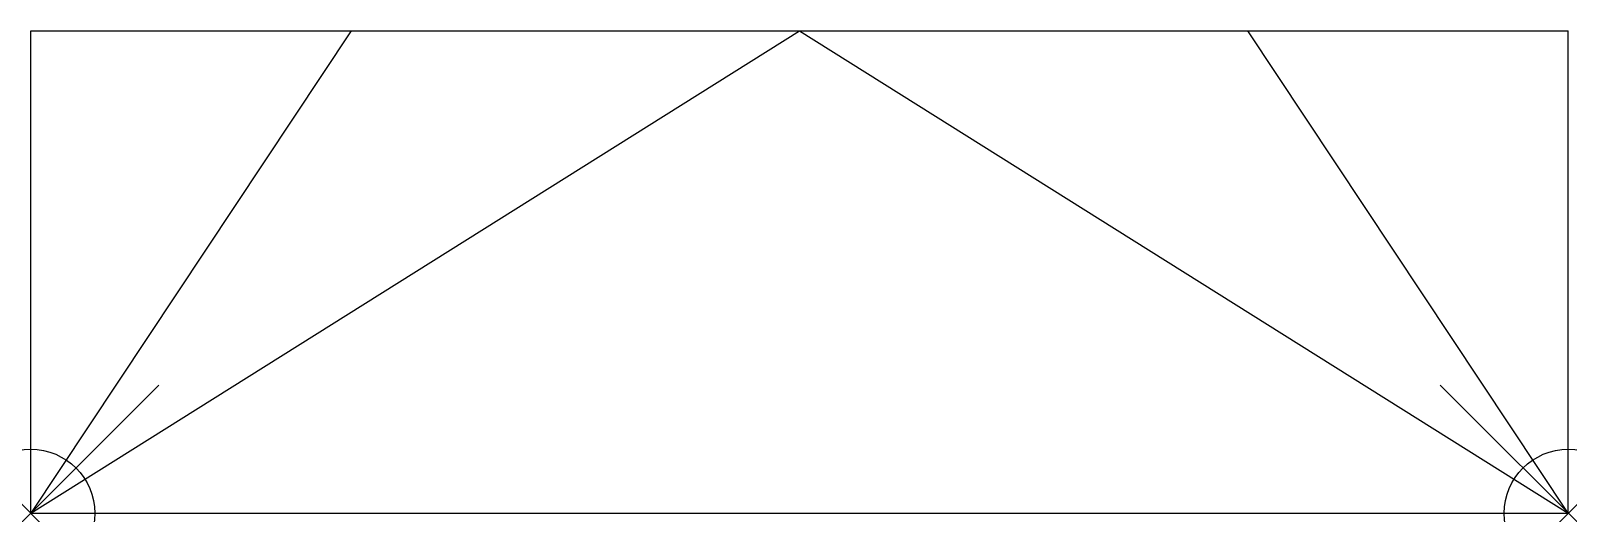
# Model space of a CAD drawing. Header units: inches. Extents: x 0 to 12, y -3.8 to 0.
import ezdxf

# ---------------------------------------------------------------- set-up
doc = ezdxf.new("R2010")
doc.units = ezdxf.units.IN
doc.header["$MEASUREMENT"] = 0
doc.header["$PDMODE"] = 35

msp = doc.modelspace()

# ---------------------------------------------------------------- linework, layer by layer
at = {"linetype": 'Continuous'}
for p, q in [((0, 0), (2.5, 0)), ((0, -3.77), (0, 0)), ((2.5, 0), (0, -3.77)), ((0, -3.77), (6, 0)), ((2.5, 0), (6, 0)), ((6, 0), (9.5, 0)), ((6, 0), (12, -3.77)), ((9.5, 0), (12, 0)), ((12, -3.77), (9.5, 0)), ((12, -3.77), (12, 0)), ((0, -3.77), (12, -3.77))]:
    msp.add_line(p, q, dxfattribs=at)
for p in [(0, -3.77), (12, -3.77)]:
    msp.add_point(p, dxfattribs=at)

doc.saveas('drawing.dxf')
